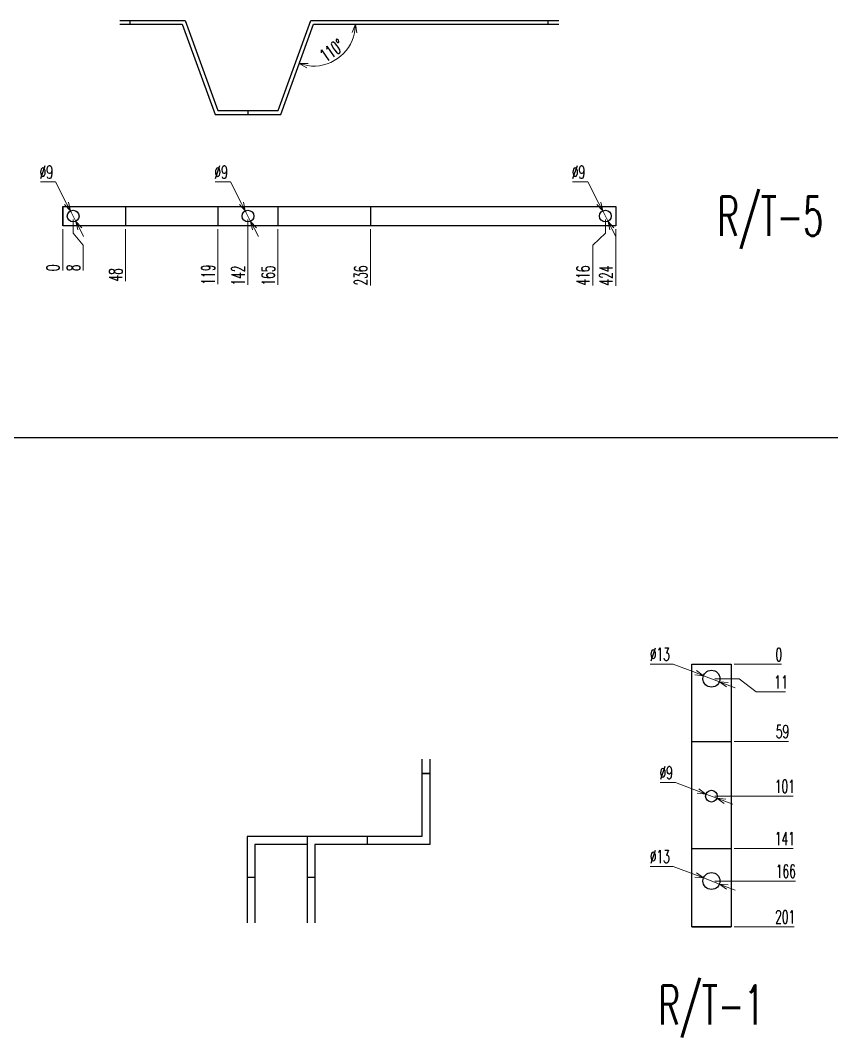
# Model space of a CAD drawing. Header units: millimetres. Extents: x 173893 to 258446, y -176540 to -123824.
# Drawn here: x 186797 to 187419, y -148393 to -147614 of the extents above; entities that cross this region are included whole.
import ezdxf
from ezdxf.enums import TextEntityAlignment as Align

# ---------------------------------------------------------------- set-up
doc = ezdxf.new("R2010")
doc.units = ezdxf.units.MM
doc.header["$LTSCALE"] = 3
doc.layers.add('@.DM. NÉT CHÍNH', color=7, linetype='Continuous')
doc.layers.add('@.VISIBLE', color=7, linetype='Continuous')
doc.styles.add('Ann_w01', font='romans.shx', dxfattribs={"width": 0.6, "bigfont": 'chineset.shx'})
doc.dimstyles.new('Dim 01_SC05', dxfattribs={"dimscale": 5, "dimtxt": 2, "dimasz": 1.3, "dimexe": 0.5, "dimexo": 0.5, "dimgap": 0.5, "dimtad": 1, "dimtoh": 1, "dimdec": 1, "dimzin": 12, "dimdsep": 46, "dimtxsty": 'Ann_w01', "dimblk": 'OPEN30', "dimcen": 1.5, "dimclrd": 6, "dimclre": 6, "dimclrt": 3, "dimadec": 1, "dimazin": 3, "dimtm": 1e-09, "dimtfac": 1, "dimtdec": 1, "dimtmove": 0, "dimatfit": 3, "dimldrblk": 'OPEN30', "dimfxl": 1, "dimtolj": 1, "dimlwd": 20, "dimlwe": 20, "dimarcsym": 0})

# ---------------------------------------------------------------- blocks, each defined once
blk = doc.blocks.new('*D1606')
at = {"layer": '@.DM. NÉT CHÍNH', "color": 6, "linetype": 'Continuous', "lineweight": 20, "transparency": 16777216}
blk.add_line((186829.12, -147773.59), (186829.12, -147805.3), dxfattribs=at)
at = {"layer": 'Defpoints', "color": 0, "linetype": 'Continuous', "transparency": 16777216}
for p in [(186829.12, -147763.59), (186829.12, -147771.09), (186829.12, -147798.8)]:
    blk.add_point(p, dxfattribs=at)
at = {"layer": '@.DM. NÉT CHÍNH', "color": 3, "linetype": 'Continuous', "transparency": 16777216, "insert": (186821.62, -147803.3), "char_height": 10, "attachment_point": 5, "rotation": 90, "style": 'Ann_w01'}
blk.add_mtext('\\A1;0', dxfattribs=at)
blk = doc.blocks.new('_Open30')
at = {"color": 0, "linetype": 'ByBlock', "lineweight": -2}
for p, q in [((-1, 0.27), (0, 0)), ((0, 0), (-1, -0.27)), ((0, 0), (-1, 0))]:
    blk.add_line(p, q, dxfattribs=at)
blk = doc.blocks.new('*D1607')
at = {"layer": '@.DM. NÉT CHÍNH', "color": 6, "linetype": 'Continuous', "lineweight": 20, "transparency": 16777216}
for p, q in [((186837.12, -147766.09), (186837.12, -147776.59)), ((186837.12, -147776.59), (186844.76, -147785.8)), ((186844.76, -147785.8), (186844.76, -147805.3))]:
    blk.add_line(p, q, dxfattribs=at)
at = {"layer": 'Defpoints', "color": 0, "linetype": 'Continuous', "transparency": 16777216}
for p in [(186829.12, -147763.59), (186837.12, -147763.59), (186844.76, -147798.8)]:
    blk.add_point(p, dxfattribs=at)
at = {"layer": '@.DM. NÉT CHÍNH', "color": 3, "linetype": 'Continuous', "transparency": 16777216, "insert": (186837.26, -147803.3), "char_height": 10, "attachment_point": 5, "rotation": 90, "style": 'Ann_w01'}
blk.add_mtext('\\A1;8', dxfattribs=at)
blk = doc.blocks.new('*D1608')
at = {"layer": '@.DM. NÉT CHÍNH', "color": 6, "linetype": 'Continuous', "lineweight": 20, "transparency": 16777216}
blk.add_line((186877.12, -147773.59), (186877.12, -147813.44), dxfattribs=at)
at = {"layer": 'Defpoints', "color": 0, "linetype": 'Continuous', "transparency": 16777216}
for p in [(186829.12, -147763.59), (186877.12, -147771.09), (186877.12, -147801.23)]:
    blk.add_point(p, dxfattribs=at)
at = {"layer": '@.DM. NÉT CHÍNH', "color": 3, "linetype": 'Continuous', "transparency": 16777216, "insert": (186869.62, -147808.59), "char_height": 10, "attachment_point": 5, "rotation": 90, "style": 'Ann_w01'}
blk.add_mtext('\\A1;48', dxfattribs=at)
blk = doc.blocks.new('*D1609')
at = {"layer": '@.DM. NÉT CHÍNH', "color": 6, "linetype": 'Continuous', "lineweight": 20, "transparency": 16777216}
blk.add_line((186948.12, -147773.59), (186948.12, -147815.59), dxfattribs=at)
at = {"layer": 'Defpoints', "color": 0, "linetype": 'Continuous', "transparency": 16777216}
for p in [(186829.12, -147763.59), (186948.12, -147771.09), (186948.12, -147798.8)]:
    blk.add_point(p, dxfattribs=at)
at = {"layer": '@.DM. NÉT CHÍNH', "color": 3, "linetype": 'Continuous', "transparency": 16777216, "insert": (186940.62, -147808.44), "char_height": 10, "attachment_point": 5, "rotation": 90, "style": 'Ann_w01'}
blk.add_mtext('\\A1;119', dxfattribs=at)
blk = doc.blocks.new('*D1610')
at = {"layer": '@.DM. NÉT CHÍNH', "color": 6, "linetype": 'Continuous', "lineweight": 20, "transparency": 16777216}
blk.add_line((186971.12, -147766.09), (186971.12, -147816.3), dxfattribs=at)
at = {"layer": 'Defpoints', "color": 0, "linetype": 'Continuous', "transparency": 16777216}
for p in [(186829.12, -147763.59), (186971.12, -147763.59), (186971.12, -147799.23)]:
    blk.add_point(p, dxfattribs=at)
at = {"layer": '@.DM. NÉT CHÍNH', "color": 3, "linetype": 'Continuous', "transparency": 16777216, "insert": (186963.62, -147809.01), "char_height": 10, "attachment_point": 5, "rotation": 90, "style": 'Ann_w01'}
blk.add_mtext('\\A1;142', dxfattribs=at)
blk = doc.blocks.new('*D1611')
at = {"layer": '@.DM. NÉT CHÍNH', "color": 6, "linetype": 'Continuous', "lineweight": 20, "transparency": 16777216}
blk.add_line((186994.12, -147773.59), (186994.12, -147816.3), dxfattribs=at)
at = {"layer": 'Defpoints', "color": 0, "linetype": 'Continuous', "transparency": 16777216}
for p in [(186829.12, -147763.59), (186994.12, -147771.09), (186994.12, -147799.23)]:
    blk.add_point(p, dxfattribs=at)
at = {"layer": '@.DM. NÉT CHÍNH', "color": 3, "linetype": 'Continuous', "transparency": 16777216, "insert": (186986.62, -147809.01), "char_height": 10, "attachment_point": 5, "rotation": 90, "style": 'Ann_w01'}
blk.add_mtext('\\A1;165', dxfattribs=at)
blk = doc.blocks.new('*D1614')
at = {"layer": '@.DM. NÉT CHÍNH', "color": 6, "linetype": 'Continuous', "lineweight": 20, "transparency": 16777216}
blk.add_line((187065.12, -147773.59), (187065.12, -147816.73), dxfattribs=at)
at = {"layer": 'Defpoints', "color": 0, "linetype": 'Continuous', "transparency": 16777216}
for p in [(186829.12, -147763.59), (187065.12, -147771.09), (187065.12, -147798.8)]:
    blk.add_point(p, dxfattribs=at)
at = {"layer": '@.DM. NÉT CHÍNH', "color": 3, "linetype": 'Continuous', "transparency": 16777216, "insert": (187057.62, -147809.01), "char_height": 10, "attachment_point": 5, "rotation": 90, "style": 'Ann_w01'}
blk.add_mtext('\\A1;236', dxfattribs=at)
blk = doc.blocks.new('*D1615')
at = {"layer": '@.DM. NÉT CHÍNH', "color": 6, "linetype": 'Continuous', "lineweight": 20, "transparency": 16777216}
for p, q in [((187245.12, -147766.09), (187245.12, -147776.59)), ((187245.12, -147776.59), (187235.49, -147785.8)), ((187235.49, -147785.8), (187235.49, -147816.73))]:
    blk.add_line(p, q, dxfattribs=at)
at = {"layer": 'Defpoints', "color": 0, "linetype": 'Continuous', "transparency": 16777216}
for p in [(186829.12, -147763.59), (187245.12, -147763.59), (187235.49, -147798.8)]:
    blk.add_point(p, dxfattribs=at)
at = {"layer": '@.DM. NÉT CHÍNH', "color": 3, "linetype": 'Continuous', "transparency": 16777216, "insert": (187227.99, -147809.01), "char_height": 10, "attachment_point": 5, "rotation": 90, "style": 'Ann_w01'}
blk.add_mtext('\\A1;416', dxfattribs=at)
blk = doc.blocks.new('*D1616')
at = {"layer": '@.DM. NÉT CHÍNH', "color": 6, "linetype": 'Continuous', "lineweight": 20, "transparency": 16777216}
blk.add_line((187253.12, -147773.59), (187253.12, -147817.01), dxfattribs=at)
at = {"layer": 'Defpoints', "color": 0, "linetype": 'Continuous', "transparency": 16777216}
for p in [(186829.12, -147763.59), (187253.12, -147771.09), (187253.12, -147798.8)]:
    blk.add_point(p, dxfattribs=at)
at = {"layer": '@.DM. NÉT CHÍNH', "color": 3, "linetype": 'Continuous', "transparency": 16777216, "insert": (187245.62, -147809.16), "char_height": 10, "attachment_point": 5, "rotation": 90, "style": 'Ann_w01'}
blk.add_mtext('\\A1;424', dxfattribs=at)
blk = doc.blocks.new('*D1617')
at = {"layer": '@.DM. NÉT CHÍNH', "color": 6, "linetype": 'Continuous', "lineweight": 20, "transparency": 16777216}
for p, q in [((187219.95, -147737.37), (187231.6, -147737.37)), ((187231.6, -147737.37), (187240.07, -147753.81)), ((187247.18, -147767.59), (187243.05, -147759.59)), ((187250.16, -147773.37), (187253.14, -147779.15))]:
    blk.add_line(p, q, dxfattribs=at)
at = {"layer": 'Defpoints', "color": 0, "linetype": 'Continuous', "transparency": 16777216}
for p in [(187243.05, -147759.59), (187247.18, -147767.59)]:
    blk.add_point(p, dxfattribs=at)
at = {"layer": '@.DM. NÉT CHÍNH', "color": 6, "linetype": 'Continuous', "lineweight": 20, "transparency": 16777216, "xscale": 6.5, "yscale": 6.5, "zscale": 6.5}
for p, rotation in [((187243.05, -147759.59), 297.2761719819351), ((187247.18, -147767.59), 117.2761719819351)]:
    blk.add_blockref('_Open30', p, dxfattribs=dict(at, rotation=rotation))
at = {"layer": '@.DM. NÉT CHÍNH', "color": 3, "linetype": 'Continuous', "transparency": 16777216, "insert": (187224.53, -147729.87), "char_height": 10, "attachment_point": 5, "style": 'Ann_w01'}
blk.add_mtext('\\A1;∅9', dxfattribs=at)
blk = doc.blocks.new('*D1618')
at = {"layer": '@.DM. NÉT CHÍNH', "color": 6, "linetype": 'Continuous', "lineweight": 20, "transparency": 16777216}
for p, q in [((186945.95, -147737.37), (186957.6, -147737.37)), ((186957.6, -147737.37), (186966.07, -147753.81)), ((186973.18, -147767.59), (186969.05, -147759.59)), ((186976.16, -147773.37), (186979.14, -147779.15))]:
    blk.add_line(p, q, dxfattribs=at)
at = {"layer": 'Defpoints', "color": 0, "linetype": 'Continuous', "transparency": 16777216}
for p in [(186969.05, -147759.59), (186973.18, -147767.59)]:
    blk.add_point(p, dxfattribs=at)
at = {"layer": '@.DM. NÉT CHÍNH', "color": 6, "linetype": 'Continuous', "lineweight": 20, "transparency": 16777216, "xscale": 6.5, "yscale": 6.5, "zscale": 6.5}
for p, rotation in [((186969.05, -147759.59), 297.2761719821049), ((186973.18, -147767.59), 117.2761719821049)]:
    blk.add_blockref('_Open30', p, dxfattribs=dict(at, rotation=rotation))
at = {"layer": '@.DM. NÉT CHÍNH', "color": 3, "linetype": 'Continuous', "transparency": 16777216, "insert": (186950.53, -147729.87), "char_height": 10, "attachment_point": 5, "style": 'Ann_w01'}
blk.add_mtext('\\A1;∅9', dxfattribs=at)
blk = doc.blocks.new('*D1619')
at = {"layer": '@.DM. NÉT CHÍNH', "color": 6, "linetype": 'Continuous', "lineweight": 20, "transparency": 16777216}
for p, q in [((186811.95, -147737.37), (186823.6, -147737.37)), ((186823.6, -147737.37), (186832.07, -147753.81)), ((186839.18, -147767.59), (186835.05, -147759.59)), ((186842.16, -147773.37), (186845.14, -147779.15))]:
    blk.add_line(p, q, dxfattribs=at)
at = {"layer": 'Defpoints', "color": 0, "linetype": 'Continuous', "transparency": 16777216}
for p in [(186835.05, -147759.59), (186839.18, -147767.59)]:
    blk.add_point(p, dxfattribs=at)
at = {"layer": '@.DM. NÉT CHÍNH', "color": 6, "linetype": 'Continuous', "lineweight": 20, "transparency": 16777216, "xscale": 6.5, "yscale": 6.5, "zscale": 6.5}
for p, rotation in [((186835.05, -147759.59), 297.2761719819505), ((186839.18, -147767.59), 117.2761719819505)]:
    blk.add_blockref('_Open30', p, dxfattribs=dict(at, rotation=rotation))
at = {"layer": '@.DM. NÉT CHÍNH', "color": 3, "linetype": 'Continuous', "transparency": 16777216, "insert": (186816.53, -147729.87), "char_height": 10, "attachment_point": 5, "style": 'Ann_w01'}
blk.add_mtext('\\A1;∅9', dxfattribs=at)
blk = doc.blocks.new('*D1702')
at = {"layer": '@.DM. NÉT CHÍNH', "color": 6, "linetype": 'Continuous', "lineweight": 20, "transparency": 16777216}
blk.add_line((187343.93, -148307.95), (187389.89, -148307.95), dxfattribs=at)
at = {"layer": 'Defpoints', "color": 0, "linetype": 'Continuous', "transparency": 16777216}
for p in [(187326.43, -148106.95), (187341.43, -148307.95), (187373.67, -148307.95)]:
    blk.add_point(p, dxfattribs=at)
at = {"layer": '@.DM. NÉT CHÍNH', "color": 3, "linetype": 'Continuous', "transparency": 16777216, "insert": (187383.03, -148300.45), "char_height": 10, "attachment_point": 5, "style": 'Ann_w01'}
blk.add_mtext('\\A1;201', dxfattribs=at)
blk = doc.blocks.new('*D1703')
at = {"layer": '@.DM. NÉT CHÍNH', "color": 6, "linetype": 'Continuous', "lineweight": 20, "transparency": 16777216}
blk.add_line((187328.93, -148272.95), (187390.75, -148272.95), dxfattribs=at)
at = {"layer": 'Defpoints', "color": 0, "linetype": 'Continuous', "transparency": 16777216}
for p in [(187326.43, -148106.95), (187326.43, -148272.95), (187373.67, -148272.95)]:
    blk.add_point(p, dxfattribs=at)
at = {"layer": '@.DM. NÉT CHÍNH', "color": 3, "linetype": 'Continuous', "transparency": 16777216, "insert": (187383.46, -148265.45), "char_height": 10, "attachment_point": 5, "style": 'Ann_w01'}
blk.add_mtext('\\A1;166', dxfattribs=at)
blk = doc.blocks.new('*D1704')
at = {"layer": '@.DM. NÉT CHÍNH', "color": 6, "linetype": 'Continuous', "lineweight": 20, "transparency": 16777216}
blk.add_line((187343.93, -148247.95), (187389.03, -148247.95), dxfattribs=at)
at = {"layer": 'Defpoints', "color": 0, "linetype": 'Continuous', "transparency": 16777216}
for p in [(187326.43, -148106.95), (187341.43, -148247.95), (187373.67, -148247.95)]:
    blk.add_point(p, dxfattribs=at)
at = {"layer": '@.DM. NÉT CHÍNH', "color": 3, "linetype": 'Continuous', "transparency": 16777216, "insert": (187382.6, -148240.45), "char_height": 10, "attachment_point": 5, "style": 'Ann_w01'}
blk.add_mtext('\\A1;141', dxfattribs=at)
blk = doc.blocks.new('*D1705')
at = {"layer": '@.DM. NÉT CHÍNH', "color": 6, "linetype": 'Continuous', "lineweight": 20, "transparency": 16777216}
blk.add_line((187328.93, -148207.95), (187389.03, -148207.95), dxfattribs=at)
at = {"layer": 'Defpoints', "color": 0, "linetype": 'Continuous', "transparency": 16777216}
for p in [(187326.43, -148106.95), (187326.43, -148207.95), (187373.67, -148207.95)]:
    blk.add_point(p, dxfattribs=at)
at = {"layer": '@.DM. NÉT CHÍNH', "color": 3, "linetype": 'Continuous', "transparency": 16777216, "insert": (187382.6, -148200.45), "char_height": 10, "attachment_point": 5, "style": 'Ann_w01'}
blk.add_mtext('\\A1;101', dxfattribs=at)
blk = doc.blocks.new('*D1706')
at = {"layer": '@.DM. NÉT CHÍNH', "color": 6, "linetype": 'Continuous', "lineweight": 20, "transparency": 16777216}
blk.add_line((187343.93, -148165.95), (187385.6, -148165.95), dxfattribs=at)
at = {"layer": 'Defpoints', "color": 0, "linetype": 'Continuous', "transparency": 16777216}
for p in [(187326.43, -148106.95), (187341.43, -148165.95), (187373.67, -148165.95)]:
    blk.add_point(p, dxfattribs=at)
at = {"layer": '@.DM. NÉT CHÍNH', "color": 3, "linetype": 'Continuous', "transparency": 16777216, "insert": (187380.89, -148158.45), "char_height": 10, "attachment_point": 5, "style": 'Ann_w01'}
blk.add_mtext('\\A1;59', dxfattribs=at)
blk = doc.blocks.new('*D1707')
at = {"layer": '@.DM. NÉT CHÍNH', "color": 6, "linetype": 'Continuous', "lineweight": 20, "transparency": 16777216}
for p, q in [((187328.93, -148117.95), (187347.67, -148117.95)), ((187347.67, -148117.95), (187360.67, -148128.03)), ((187360.67, -148128.03), (187383.32, -148128.03))]:
    blk.add_line(p, q, dxfattribs=at)
at = {"layer": 'Defpoints', "color": 0, "linetype": 'Continuous', "transparency": 16777216}
for p in [(187326.43, -148106.95), (187326.43, -148117.95), (187373.67, -148128.03)]:
    blk.add_point(p, dxfattribs=at)
at = {"layer": '@.DM. NÉT CHÍNH', "color": 3, "linetype": 'Continuous', "transparency": 16777216, "insert": (187379.75, -148120.53), "char_height": 10, "attachment_point": 5, "style": 'Ann_w01'}
blk.add_mtext('\\A1;11', dxfattribs=at)
blk = doc.blocks.new('*D1708')
at = {"layer": '@.DM. NÉT CHÍNH', "color": 6, "linetype": 'Continuous', "lineweight": 20, "transparency": 16777216}
blk.add_line((187343.93, -148106.95), (187380.17, -148106.95), dxfattribs=at)
at = {"layer": 'Defpoints', "color": 0, "linetype": 'Continuous', "transparency": 16777216}
for p in [(187326.43, -148106.95), (187341.43, -148106.95), (187373.67, -148106.95)]:
    blk.add_point(p, dxfattribs=at)
at = {"layer": '@.DM. NÉT CHÍNH', "color": 3, "linetype": 'Continuous', "transparency": 16777216, "insert": (187378.17, -148099.45), "char_height": 10, "attachment_point": 5, "style": 'Ann_w01'}
blk.add_mtext('\\A1;0', dxfattribs=at)
blk = doc.blocks.new('*D1709')
at = {"layer": '@.DM. NÉT CHÍNH', "color": 6, "linetype": 'Continuous', "lineweight": 20, "transparency": 16777216}
for p, q in [((187279.34, -148106.76), (187296.98, -148106.76)), ((187296.98, -148106.76), (187314.28, -148113.33)), ((187332.5, -148120.26), (187320.35, -148115.64)), ((187338.58, -148122.57), (187344.65, -148124.88))]:
    blk.add_line(p, q, dxfattribs=at)
at = {"layer": 'Defpoints', "color": 0, "linetype": 'Continuous', "transparency": 16777216}
for p in [(187320.35, -148115.64), (187332.5, -148120.26)]:
    blk.add_point(p, dxfattribs=at)
at = {"layer": '@.DM. NÉT CHÍNH', "color": 6, "linetype": 'Continuous', "lineweight": 20, "transparency": 16777216, "xscale": 6.5, "yscale": 6.5, "zscale": 6.5}
for p, rotation in [((187320.35, -148115.64), 339.1839510999956), ((187332.5, -148120.26), 159.1839510999956)]:
    blk.add_blockref('_Open30', p, dxfattribs=dict(at, rotation=rotation))
at = {"layer": '@.DM. NÉT CHÍNH', "color": 3, "linetype": 'Continuous', "transparency": 16777216, "insert": (187286.91, -148099.26), "char_height": 10, "attachment_point": 5, "style": 'Ann_w01'}
blk.add_mtext('\\A1;∅13', dxfattribs=at)
blk = doc.blocks.new('*D1710')
at = {"layer": '@.DM. NÉT CHÍNH', "color": 6, "linetype": 'Continuous', "lineweight": 20, "transparency": 16777216}
for p, q in [((187287.21, -148197.47), (187298.85, -148197.47)), ((187298.85, -148197.47), (187316.15, -148204.05)), ((187330.63, -148209.55), (187322.22, -148206.36)), ((187336.71, -148211.86), (187342.79, -148214.17))]:
    blk.add_line(p, q, dxfattribs=at)
at = {"layer": 'Defpoints', "color": 0, "linetype": 'Continuous', "transparency": 16777216}
for p in [(187322.22, -148206.36), (187330.63, -148209.55)]:
    blk.add_point(p, dxfattribs=at)
at = {"layer": '@.DM. NÉT CHÍNH', "color": 6, "linetype": 'Continuous', "lineweight": 20, "transparency": 16777216, "xscale": 6.5, "yscale": 6.5, "zscale": 6.5}
for p, rotation in [((187322.22, -148206.36), 339.183951098976), ((187330.63, -148209.55), 159.183951098976)]:
    blk.add_blockref('_Open30', p, dxfattribs=dict(at, rotation=rotation))
at = {"layer": '@.DM. NÉT CHÍNH', "color": 3, "linetype": 'Continuous', "transparency": 16777216, "insert": (187291.78, -148189.97), "char_height": 10, "attachment_point": 5, "style": 'Ann_w01'}
blk.add_mtext('\\A1;∅9', dxfattribs=at)
blk = doc.blocks.new('*D1711')
at = {"layer": '@.DM. NÉT CHÍNH', "color": 6, "linetype": 'Continuous', "lineweight": 20, "transparency": 16777216}
for p, q in [((187279.34, -148261.76), (187296.98, -148261.76)), ((187296.98, -148261.76), (187314.28, -148268.33)), ((187332.5, -148275.26), (187320.35, -148270.64)), ((187338.58, -148277.57), (187344.65, -148279.88))]:
    blk.add_line(p, q, dxfattribs=at)
at = {"layer": 'Defpoints', "color": 0, "linetype": 'Continuous', "transparency": 16777216}
for p in [(187320.35, -148270.64), (187332.5, -148275.26)]:
    blk.add_point(p, dxfattribs=at)
at = {"layer": '@.DM. NÉT CHÍNH', "color": 6, "linetype": 'Continuous', "lineweight": 20, "transparency": 16777216, "xscale": 6.5, "yscale": 6.5, "zscale": 6.5}
for p, rotation in [((187320.35, -148270.64), 339.1839510997389), ((187332.5, -148275.26), 159.1839510997389)]:
    blk.add_blockref('_Open30', p, dxfattribs=dict(at, rotation=rotation))
at = {"layer": '@.DM. NÉT CHÍNH', "color": 3, "linetype": 'Continuous', "transparency": 16777216, "insert": (187286.91, -148254.26), "char_height": 10, "attachment_point": 5, "style": 'Ann_w01'}
blk.add_mtext('\\A1;∅13', dxfattribs=at)
blk = doc.blocks.new('*D4300')
at = {"layer": '@.DM. NÉT CHÍNH', "color": 6, "linetype": 'Continuous', "lineweight": 20, "transparency": 16777216}
blk.add_arc((187021.43, -147616.61), 32.05, 261.64134, 348.35866, dxfattribs=at)
at = {"layer": 'Defpoints', "color": 0, "linetype": 'Continuous', "transparency": 16777216}
for p in [(187021.43, -147616.61), (187021.43, -147616.61), (187209.36, -147616.61), (187030.62, -147647.31), (186996.32, -147685.61)]:
    blk.add_point(p, dxfattribs=at)
at = {"layer": '@.DM. NÉT CHÍNH', "color": 6, "linetype": 'Continuous', "lineweight": 20, "transparency": 16777216, "xscale": 6.5, "yscale": 6.5, "zscale": 6.5}
for p, rotation in [((187053.48, -147616.61), 84.17933246585363), ((187010.47, -147646.72), 165.8206675341788)]:
    blk.add_blockref('_Open30', p, dxfattribs=dict(at, rotation=rotation))
at = {"layer": '@.DM. NÉT CHÍNH', "color": 3, "linetype": 'Continuous', "transparency": 16777216, "insert": (187035.51, -147636.71), "char_height": 10, "attachment_point": 5, "rotation": 35, "style": 'Ann_w01'}
blk.add_mtext('\\A1;110°', dxfattribs=at)

msp = doc.modelspace()

# ---------------------------------------------------------------- linework, layer by layer
at = {"color": 1}
msp.add_line((187311.43, -148307.95), (187341.43, -148307.95), dxfattribs=at)
for points in [[(187311.43, -148307.95), (187311.43, -148106.95), (187341.43, -148106.95), (187341.43, -148307.95)], [(187311.43, -148307.95), (187311.43, -148165.95), (187341.43, -148165.95), (187341.43, -148307.95)], [(187311.43, -148307.95), (187311.43, -148247.95), (187341.43, -148247.95), (187341.43, -148307.95)]]:
    msp.add_lwpolyline(points, close=True, dxfattribs=at)
for points in [[(187104.42, -148179.7), (187104.42, -148203.9), (187104.42, -148238.9), (187077.42, -148238.9), (187016.42, -148238.9), (187016.42, -148304.9)], [(187110.42, -148179.7), (187110.42, -148203.9), (187110.42, -148244.9), (187077.42, -148244.9), (187022.42, -148244.9), (187022.42, -148304.9)]]:
    msp.add_lwpolyline(points, dxfattribs=at)
at = {"color": 2}
for points in [[(187016.42, -148238.9), (186970.42, -148238.9), (186970.42, -148304.9)], [(187016.42, -148244.9), (186976.42, -148244.9), (186976.42, -148304.9)]]:
    msp.add_lwpolyline(points, dxfattribs=at)
at = {"color": 1}
for centre, radius in [((187326.43, -148117.95), 6.5), ((187326.43, -148207.95), 4.5), ((187326.43, -148272.95), 6.5)]:
    msp.add_circle(centre, radius, dxfattribs=at)
at = {"layer": '@.DM. NÉT CHÍNH', "color": 1, "linetype": 'Continuous'}
for p, q in [((186880.85, -147616.61), (186880.85, -147613.61)), ((187201.38, -147616.61), (187201.38, -147613.61)), ((186971.12, -147682.61), (186971.12, -147685.61)), ((186829.12, -147756.09), (186829.12, -147771.09))]:
    msp.add_line(p, q, dxfattribs=at)
at = {"layer": '@.DM. NÉT CHÍNH', "linetype": 'Continuous'}
for p, q in [((186029.84, -147933.06), (190921.35, -147933.06)), ((187104.42, -148190.7), (187110.42, -148190.7)), ((187062.42, -148238.9), (187062.42, -148244.9)), ((186970.42, -148269.9), (186976.42, -148269.9)), ((187016.42, -148269.9), (187022.42, -148269.9))]:
    msp.add_line(p, q, dxfattribs=at)
at = {"layer": '@.DM. NÉT CHÍNH', "color": 1, "linetype": 'Continuous'}
for points in [[(186872.85, -147613.61), (186922.9, -147613.61), (186948.02, -147682.61), (186994.22, -147682.61), (187019.33, -147613.61), (187209.36, -147613.61)], [(186872.85, -147616.61), (186920.8, -147616.61), (186945.91, -147685.61), (186996.32, -147685.61), (187021.43, -147616.61), (187209.36, -147616.61)]]:
    msp.add_lwpolyline(points, dxfattribs=at)
for points in [[(186829.12, -147756.09), (186877.12, -147756.09), (186877.12, -147771.09), (186829.12, -147771.09)], [(186829.12, -147756.09), (186948.12, -147756.09), (186948.12, -147771.09), (186829.12, -147771.09)], [(186829.12, -147756.09), (186994.12, -147756.09), (186994.12, -147771.09), (186829.12, -147771.09)], [(186829.12, -147756.09), (187065.12, -147756.09), (187065.12, -147771.09), (186829.12, -147771.09)], [(186829.12, -147756.09), (187253.12, -147756.09), (187253.12, -147771.09), (186829.12, -147771.09)]]:
    msp.add_lwpolyline(points, close=True, dxfattribs=at)
for centre in [(186837.12, -147763.59), (186971.12, -147763.59), (187245.12, -147763.59)]:
    msp.add_circle(centre, 4.5, dxfattribs=at)
at = {"layer": '@.VISIBLE', "color": 1}
msp.add_line((187110.42, -148190.7), (187104.42, -148190.7), dxfattribs=at)

# ---------------------------------------------------------------- texts
at = {"style": 'Ann_w01', "width": 0.6}
for s, p in [('R/T-5', (187371.62, -147763.59)), ('R/T-1', (187326.44, -148367.95))]:
    msp.add_text(s, height=30, dxfattribs=at).set_placement(p, align=Align.MIDDLE_CENTER)

# ---------------------------------------------------------------- dimensions: what is measured, and where the dimension line sits
at = {"layer": '@.DM. NÉT CHÍNH', "linetype": 'Continuous'}
dim = msp.add_angular_dim_2l(base=(187030.62, -147647.31), line1=((187021.43, -147616.61), (187209.36, -147616.61)), line2=((186996.32, -147685.61), (187021.43, -147616.61)), dimstyle='Dim 01_SC05', dxfattribs=at)
dim.commit()
dim.dimension.update_dxf_attribs({"geometry": '*D4300', "text_midpoint": (187035.51, -147636.71)})
at = {"layer": '@.DM. NÉT CHÍNH', "color": 1, "linetype": 'Continuous'}
for p1, p2, picture, middle in [((186839.18, -147767.59), (186835.05, -147759.59), '*D1619', (186816.53, -147737.37)), ((186973.18, -147767.59), (186969.05, -147759.59), '*D1618', (186950.53, -147737.37)), ((187247.18, -147767.59), (187243.05, -147759.59), '*D1617', (187224.53, -147737.37))]:
    dim = msp.add_diameter_dim_2p(p1=p1, p2=p2, dimstyle='Dim 01_SC05', dxfattribs=at)
    dim.commit()
    dim.dimension.update_dxf_attribs({"geometry": picture, "text_midpoint": middle, "dimtype": 163})
for feature_location, offset, origin, picture, middle in [((186829.11572758, -147771.09103234), (0, -27.70947066), (186829.11572758, -147763.59103234), '*D1606', (186821.61572757, -147803.300503)), ((186837.12, -147763.59), (7.65, -35.21), (186829.12, -147763.59), '*D1607', (186837.26, -147803.3)), ((186877.12, -147771.09), (0, -30.14), (186829.12, -147763.59), '*D1608', (186869.62, -147808.59)), ((186948.12, -147771.09), (0, -27.71), (186829.12, -147763.59), '*D1609', (186940.62, -147808.44)), ((186971.12, -147763.59), (0, -35.64), (186829.12, -147763.59), '*D1610', (186963.62, -147809.01)), ((186994.12, -147771.09), (0, -28.14), (186829.12, -147763.59), '*D1611', (186986.62, -147809.01)), ((187065.12, -147771.09), (0, -27.71), (186829.12, -147763.59), '*D1614', (187057.62, -147809.01)), ((187245.12, -147763.59), (-9.62, -35.21), (186829.12, -147763.59), '*D1615', (187227.99, -147809.01)), ((187253.12, -147771.09), (0, -27.71), (186829.12, -147763.59), '*D1616', (187245.62, -147809.16))]:
    dim = msp.add_ordinate_dim(feature_location=feature_location, offset=offset, dtype=1, origin=origin, dimstyle='Dim 01_SC05', dxfattribs=at)
    dim.commit()
    dim.dimension.update_dxf_attribs({"geometry": picture, "text_midpoint": middle})
at = {"layer": '@.DM. NÉT CHÍNH', "linetype": 'Continuous'}
for p1, p2, picture, middle in [((187332.5, -148120.26), (187320.35, -148115.64), '*D1709', (187286.91, -148106.76)), ((187330.63, -148209.55), (187322.22, -148206.36), '*D1710', (187291.78, -148197.47)), ((187332.5, -148275.26), (187320.35, -148270.64), '*D1711', (187286.91, -148261.76))]:
    dim = msp.add_diameter_dim_2p(p1=p1, p2=p2, dimstyle='Dim 01_SC05', dxfattribs=at)
    dim.commit()
    dim.dimension.update_dxf_attribs({"geometry": picture, "text_midpoint": middle, "dimtype": 163})
for feature_location, offset, origin, picture, middle in [((187341.42757721, -148106.95418489), (32.24707869, 0), (187326.42757721, -148106.95418489), '*D1708', (187378.17465591, -148099.45418489)), ((187341.43, -148307.95), (32.25, 0), (187326.43, -148106.95), '*D1702', (187383.03, -148300.45)), ((187326.43, -148272.95), (47.25, 0), (187326.43, -148106.95), '*D1703', (187383.46, -148265.45)), ((187341.43, -148247.95), (32.25, 0), (187326.43, -148106.95), '*D1704', (187382.6, -148240.45)), ((187326.43, -148207.95), (47.25, 0), (187326.43, -148106.95), '*D1705', (187382.6, -148200.45)), ((187341.43, -148165.95), (32.25, 0), (187326.43, -148106.95), '*D1706', (187380.89, -148158.45)), ((187326.43, -148117.95), (47.25, -10.08), (187326.43, -148106.95), '*D1707', (187379.75, -148120.53))]:
    dim = msp.add_ordinate_dim(feature_location=feature_location, offset=offset, dtype=0, origin=origin, dimstyle='Dim 01_SC05', dxfattribs=at)
    dim.commit()
    dim.dimension.update_dxf_attribs({"geometry": picture, "text_midpoint": middle})

doc.saveas('drawing.dxf')
